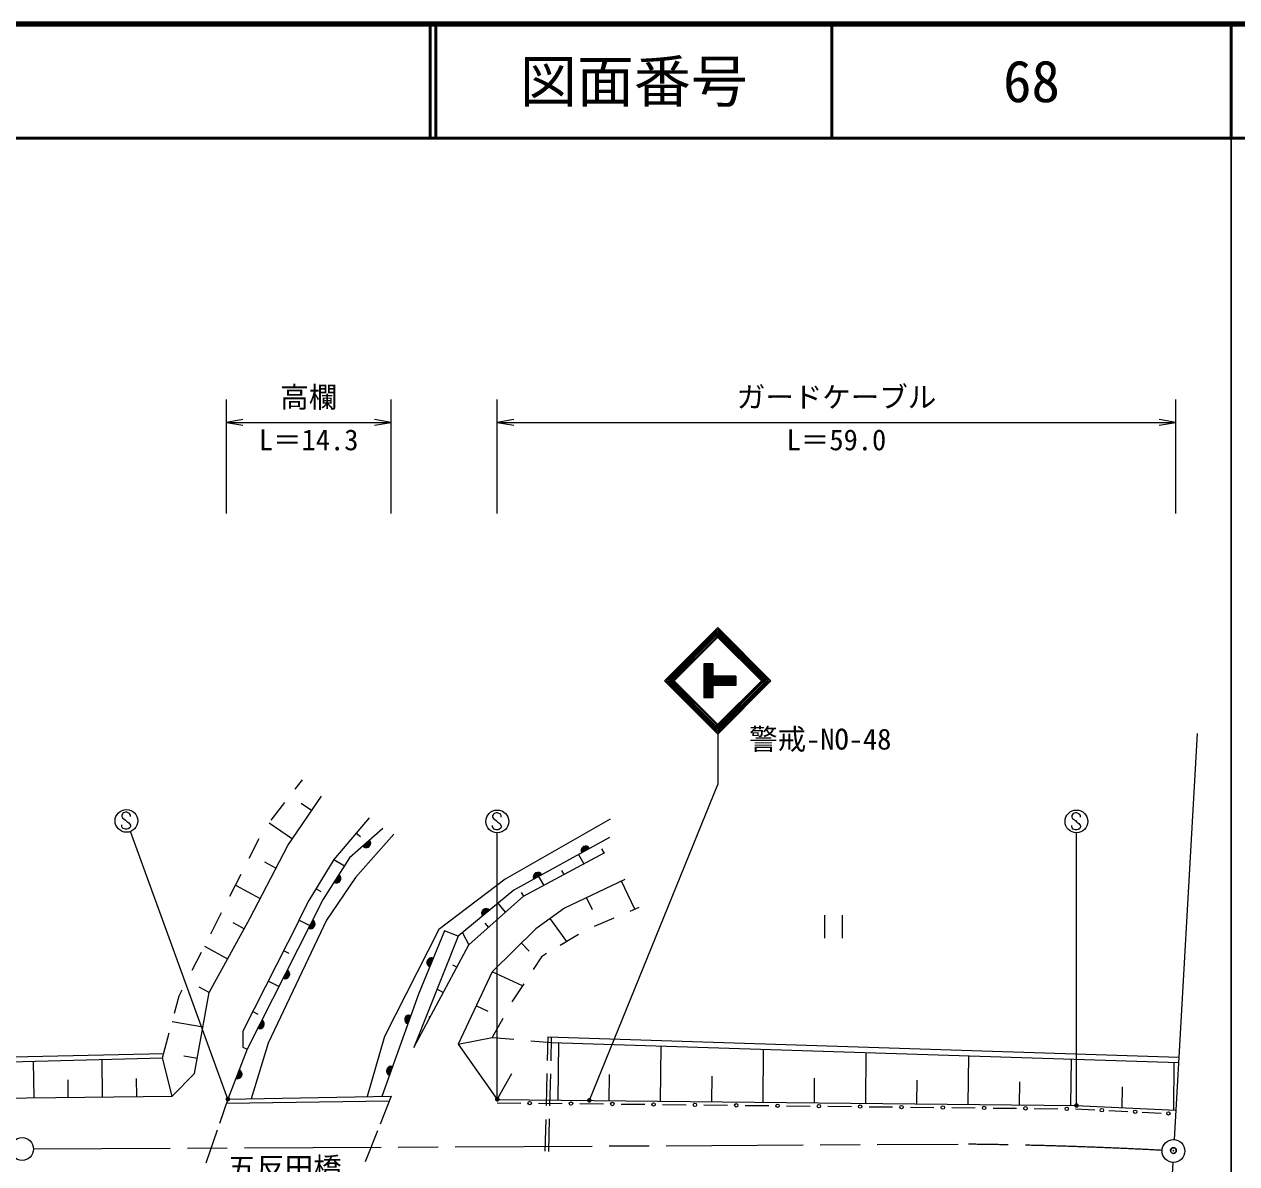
# Model space of a CAD drawing. Units: millimetres, scale not verified. Extents: x 40000 to 680000, y 20000 to 380000.
# Drawn here: x 473151 to 579500, y 280063 to 380000 of the extents above; entities that cross this region are included whole.
import ezdxf
from ezdxf.enums import TextEntityAlignment as Align

# ---------------------------------------------------------------- set-up
doc = ezdxf.new("R2010")
doc.units = ezdxf.units.MM
doc.header["$LTSCALE"] = 1000
doc.header["$PDMODE"] = 32
doc.header["$PDSIZE"] = 500
doc.linetypes.add('CHAIN', pattern=[18.5, 12, -1.5, 3.5, -1.5])
for name, color, linetype, lineweight in [('M-BGD', 7, 'Continuous', 13), ('M-BMK', 2, 'CHAIN', 13), ('M-BMK-SRVR', 3, 'Continuous', 13), ('M-STR-STR3', 7, 'Continuous', 13), ('M-STR-STRC', 7, 'Continuous', 13), ('M-TTL', 2, 'Continuous', 140), ('M-TTL-BAND', 7, 'Continuous', 25), ('M-TTL-LINE', 7, 'Continuous', 50)]:
    doc.layers.add(name, color=color, linetype=linetype, lineweight=lineweight)
for name, color, linetype in [('M-OTRS', 6, 'Continuous'), ('M-STR-STR1', 1, 'Continuous'), ('M-TTL-TXT', 7, 'Continuous')]:
    doc.layers.add(name, color=color, linetype=linetype)
doc.styles.add('ＭＳ ゴシック', font='')
doc.styles.get('ＭＳ ゴシック').set_extended_font_data('MS Gothic')

# ---------------------------------------------------------------- blocks, each defined once
blk = doc.blocks.new('filled_dot')
at = {"color": 0, "linetype": 'Continuous', "lineweight": -2, "const_width": 1.25}
blk.add_lwpolyline([(-0.625, 0, 1), (0.625, 0, 1)], format="xyb", close=True, dxfattribs=at)
blk = doc.blocks.new('open_arrow')
at = {"color": 0, "linetype": 'Continuous', "lineweight": -2}
blk.add_lwpolyline([(7.5, 1.25), (0, 0), (7.5, -1.25)], dxfattribs=at)

msp = doc.modelspace()

# ---------------------------------------------------------------- linework, layer by layer
at = {"layer": 'M-BGD'}
for p, q in [((496908, 312901), (497545, 313729)), ((494815, 310182), (496016, 311742)), ((496265, 307969), (499216, 312307)), ((498359, 311046), (497450, 311665)), ((494637, 309951), (496672, 308566)), ((503395, 310408), (500307, 306750)), ((504594, 309479), (501686, 306900)), ((524528, 310294), (515334, 305023)), ((492882, 306860), (493755, 308578)), ((505554, 308969), (502196, 305161)), ((502630, 308727), (502248, 309050)), ((524489, 308678), (516103, 304062)), ((492923, 301569), (496265, 307969)), ((516949, 303523), (524066, 307370)), ((523788, 307674), (523995, 307332)), ((495226, 305979), (494261, 306507)), ((500307, 306750), (498118, 303152)), ((501686, 306900), (499378, 303272)), ((500307, 306750), (501234, 306189)), ((521754, 307172), (522234, 306380)), ((491194, 303542), (492174, 305468)), ((518247, 305242), (518711, 304475)), ((520265, 305770), (520472, 305427)), ((491681, 304499), (493837, 303319)), ((498748, 304187), (499176, 303928)), ((502196, 305161), (499647, 301413)), ((515334, 305023), (509525, 300599)), ((525836, 304985), (520527, 302484)), ((526694, 302380), (525534, 304843)), ((499378, 303272), (492692, 290110)), ((498118, 303152), (497248, 301430)), ((516103, 304062), (511217, 300022)), ((512140, 299256), (516949, 303523)), ((516742, 303866), (516949, 303523)), ((522983, 302331), (522478, 303403)), ((489515, 300241), (490456, 302092)), ((515364, 302117), (514709, 302909)), ((520527, 302484), (518026, 300676)), ((527052, 302533), (526256, 302194)), ((489378, 295091), (492923, 301569)), ((492431, 300669), (491466, 301197)), ((497251, 301435), (492332, 291699)), ((499647, 301413), (494550, 290650)), ((497251, 301435), (498200, 300955)), ((513551, 301172), (513867, 300789)), ((520752, 299552), (519282, 301584)), ((524861, 301600), (523138, 300867)), ((543379, 299854), (543379, 301854)), ((544879, 301854), (544879, 299854)), ((509525, 300599), (504755, 291213)), ((511217, 300022), (507332, 290251)), ((510025, 300484), (507717, 294944)), ((511217, 300022), (510025, 300484)), ((511585, 300326), (512140, 299256)), ((518026, 300676), (514180, 296906)), ((521768, 300158), (520150, 299194)), ((488960, 299149), (490991, 298038)), ((507332, 290251), (512140, 299256)), ((517444, 298718), (516750, 299426)), ((487884, 297034), (488686, 298611)), ((495898, 298757), (496344, 298532)), ((518507, 298214), (517783, 297101)), ((518970, 298490), (518507, 298214)), ((511094, 297297), (510741, 297486)), ((514180, 296906), (511217, 290559)), ((516847, 295662), (514180, 296906)), ((495483, 295606), (494545, 296080)), ((516962, 295839), (515930, 294252)), ((486331, 293264), (486737, 294778)), ((486737, 294778), (487010, 295315)), ((488098, 287980), (489378, 295091)), ((489378, 295091), (488488, 295538)), ((507717, 294944), (504525, 285975)), ((509372, 295383), (509917, 295092)), ((513849, 293425), (512786, 293921)), ((486138, 292544), (488833, 292059)), ((493192, 293402), (493638, 293176)), ((508739, 292887), (508649, 292935)), ((515125, 292803), (514199, 291136)), ((485279, 289338), (485868, 291536)), ((492332, 291699), (492332, 290290)), ((494550, 290650), (493051, 285769)), ((504755, 291213), (503217, 285952)), ((511217, 290559), (514199, 291136)), ((511217, 290559), (514641, 285712)), ((514199, 291136), (516085, 290976)), ((517578, 290849), (519406, 290694)), ((519078, 291195), (519026, 289126)), ((519078, 291195), (574418, 289406)), ((519378, 291185), (519326, 289101)), ((519406, 290694), (574392, 288954)), ((520009, 290675), (519956, 285655)), ((528955, 285560), (529007, 290390)), ((454671, 289068), (485384, 289730)), ((455306, 288556), (485279, 289338)), ((486136, 285989), (485279, 289338)), ((487158, 289537), (488340, 289324)), ((492692, 290110), (491013, 285733)), ((492332, 290290), (492692, 290110)), ((537955, 285464), (538004, 290106)), ((546954, 285369), (547002, 289821)), ((555954, 285273), (555999, 289536)), ((474013, 285842), (473974, 289043)), ((480012, 285915), (479973, 289200)), ((564953, 285194), (564996, 289193)), ((573994, 288967), (573949, 284759)), ((477013, 285878), (476994, 287424)), ((483012, 285951), (482993, 287542)), ((486136, 285989), (488098, 287980)), ((514641, 285712), (515907, 287987)), ((518998, 287984), (518927, 285176)), ((519297, 287958), (519226, 285151)), ((524456, 285608), (524480, 287896)), ((533455, 285512), (533479, 287731)), ((542455, 285417), (542477, 287566)), ((551454, 285321), (551476, 287402)), ((560454, 285226), (560475, 287237)), ((569451, 284976), (569471, 286823)), ((455644, 285619), (486136, 285989)), ((491013, 285733), (490269, 283584)), ((490878, 285364), (505164, 285582)), ((491013, 285733), (505324, 285990)), ((505324, 285990), (504356, 283530)), ((514634, 285412), (516705, 285390)), ((514641, 285712), (565377, 285173)), ((518258, 285373), (520329, 285351)), ((521882, 285335), (523953, 285313)), ((525506, 285296), (527576, 285275)), ((529130, 285258), (531200, 285236)), ((532753, 285220), (534824, 285198)), ((536377, 285181), (538448, 285159)), ((540001, 285143), (542072, 285121)), ((543625, 285104), (545696, 285082)), ((547249, 285066), (549320, 285044)), ((550873, 285027), (552944, 285005)), ((565377, 285173), (574153, 284749)), ((518896, 283957), (518826, 281153)), ((519198, 284008), (519126, 281151)), ((554497, 284989), (556568, 284967)), ((558121, 284950), (560192, 284928)), ((561745, 284912), (563815, 284890)), ((565369, 284873), (567039, 284793)), ((568291, 284732), (569961, 284651)), ((571213, 284591), (572883, 284510)), ((490069, 283006), (489071, 280120)), ((504131, 282958), (503059, 280233))]:
    msp.add_line(p, q, dxfattribs=at)
for centre in [(517481, 285382), (521105, 285343), (524729, 285305), (528353, 285266), (531977, 285228), (535601, 285189), (539225, 285151), (542849, 285112), (546473, 285074), (550096, 285035), (553720, 284997), (557344, 284959), (560968, 284920), (564592, 284882), (567665, 284762), (570587, 284621), (573510, 284480)]:
    msp.add_circle(centre, 150, dxfattribs=at)
for centre, radius, start, end in [((503140, 308189), 400, 221.56013, 41.56013), ((503140, 308189), 400, 221.56013, 41.56013), ((503140, 308189), 350, 221.56013, 41.56013), ((503140, 308189), 300, 221.56013, 41.56013), ((503140, 308189), 250, 221.56013, 41.56013), ((503140, 308189), 200, 221.56013, 41.56013), ((503140, 308189), 150, 221.56013, 41.56013), ((503140, 308189), 100, 221.56013, 41.56013), ((503140, 308189), 50, 221.56013, 41.56013), ((522393, 307524), 400, 28.83097, 208.83097), ((522393, 307524), 400, 28.83097, 208.83097), ((522393, 307524), 350, 28.83097, 208.83097), ((522393, 307524), 300, 28.83097, 208.83097), ((522393, 307524), 250, 28.83097, 208.83097), ((522393, 307524), 200, 28.83097, 208.83097), ((522393, 307524), 150, 28.83097, 208.83097), ((522393, 307524), 100, 28.83097, 208.83097), ((522393, 307524), 50, 28.83097, 208.83097), ((500532, 305086), 400, 237.52881, 57.52881), ((500532, 305086), 400, 237.52881, 57.52881), ((500532, 305086), 350, 237.52881, 57.52881), ((500532, 305086), 300, 237.52881, 57.52881), ((500532, 305086), 250, 237.52881, 57.52881), ((500532, 305086), 200, 237.52881, 57.52881), ((518200, 305216), 400, 28.83097, 208.83097), ((518200, 305216), 400, 28.83097, 208.83097), ((518200, 305216), 350, 28.83097, 208.83097), ((518200, 305216), 300, 28.83097, 208.83097), ((518200, 305216), 250, 28.83097, 208.83097), ((518200, 305216), 200, 28.83097, 208.83097), ((518200, 305216), 150, 28.83097, 208.83097), ((518200, 305216), 100, 28.83097, 208.83097), ((518200, 305216), 50, 28.83097, 208.83097), ((500532, 305086), 150, 237.52881, 57.52881), ((500532, 305086), 100, 237.52881, 57.52881), ((500532, 305086), 50, 237.52881, 57.52881), ((513660, 302042), 400, 39.58298, 219.58298), ((513660, 302042), 400, 39.58298, 219.58298), ((513660, 302042), 350, 39.58298, 219.58298), ((513660, 302042), 300, 39.58298, 219.58298), ((513660, 302042), 250, 39.58298, 219.58298), ((513660, 302042), 200, 39.58298, 219.58298), ((513660, 302042), 150, 39.58298, 219.58298), ((513660, 302042), 100, 39.58298, 219.58298), ((513660, 302042), 50, 39.58298, 219.58298), ((498263, 301079), 400, 243.07068, 63.07068), ((498263, 301079), 400, 243.07068, 63.07068), ((498263, 301079), 350, 243.07068, 63.07068), ((498263, 301079), 300, 243.07068, 63.07068), ((498263, 301079), 250, 243.07068, 63.07068), ((498263, 301079), 200, 243.07068, 63.07068), ((498263, 301079), 150, 243.07068, 63.07068), ((498263, 301079), 100, 243.07068, 63.07068), ((498263, 301079), 50, 243.07068, 63.07068), ((508871, 297714), 400, 67.38014, 247.38014), ((508871, 297714), 400, 67.38014, 247.38014), ((508871, 297714), 350, 67.38014, 247.38014), ((508871, 297714), 300, 67.38014, 247.38014), ((508871, 297714), 250, 67.38014, 247.38014), ((508871, 297714), 200, 67.38014, 247.38014), ((508871, 297714), 150, 67.38014, 247.38014), ((508871, 297714), 100, 67.38014, 247.38014), ((496035, 296691), 400, 243.07068, 63.07068), ((496035, 296691), 400, 243.07068, 63.07068), ((496035, 296691), 350, 243.07068, 63.07068), ((496035, 296691), 300, 243.07068, 63.07068), ((496035, 296691), 250, 243.07068, 63.07068), ((496035, 296691), 200, 243.07068, 63.07068), ((496035, 296691), 150, 243.07068, 63.07068), ((496035, 296691), 100, 243.07068, 63.07068), ((496035, 296691), 50, 243.07068, 63.07068), ((508871, 297714), 50, 67.38014, 247.38014), ((493806, 292304), 400, 243.07068, 63.07068), ((493806, 292304), 400, 243.07068, 63.07068), ((493806, 292304), 350, 243.07068, 63.07068), ((493806, 292304), 300, 243.07068, 63.07068), ((493806, 292304), 250, 243.07068, 63.07068), ((493806, 292304), 200, 243.07068, 63.07068), ((506919, 292702), 400, 70.40914, 250.40914), ((506919, 292702), 400, 70.40914, 250.40914), ((506919, 292702), 350, 70.40914, 250.40914), ((506919, 292702), 300, 70.40914, 250.40914), ((506919, 292702), 250, 70.40914, 250.40914), ((506919, 292702), 200, 70.40914, 250.40914), ((506919, 292702), 150, 70.40914, 250.40914), ((506919, 292702), 100, 70.40914, 250.40914), ((506919, 292702), 50, 70.40914, 250.40914), ((493806, 292304), 150, 243.07068, 63.07068), ((493806, 292304), 100, 243.07068, 63.07068), ((493806, 292304), 50, 243.07068, 63.07068), ((491852, 287922), 400, 249.0151, 69.0151), ((491852, 287922), 400, 249.0151, 69.0151), ((491852, 287922), 350, 249.0151, 69.0151), ((505323, 288218), 400, 70.40914, 250.40914), ((505323, 288218), 400, 70.40914, 250.40914), ((505323, 288218), 350, 70.40914, 250.40914), ((505323, 288218), 300, 70.40914, 250.40914), ((505323, 288218), 250, 70.40914, 250.40914), ((505323, 288218), 200, 70.40914, 250.40914), ((505323, 288218), 150, 70.40914, 250.40914), ((505323, 288218), 100, 70.40914, 250.40914), ((505323, 288218), 50, 70.40914, 250.40914), ((491852, 287922), 300, 249.0151, 69.0151), ((491852, 287922), 250, 249.0151, 69.0151), ((491852, 287922), 200, 249.0151, 69.0151), ((491852, 287922), 150, 249.0151, 69.0151), ((491852, 287922), 100, 249.0151, 69.0151), ((491852, 287922), 50, 249.0151, 69.0151)]:
    msp.add_arc(centre, radius, start, end, dxfattribs=at)
at = {"layer": 'M-BMK'}
msp.add_line((473962, 281359), (555064, 281782), dxfattribs=at)
msp.add_arc((551817, -118205), 400000, 86.97131, 89.53484, dxfattribs=at)
at = {"layer": 'M-BMK-SRVR'}
for p, q in [((576033, 317798), (574007, 282178)), ((573893, 280181), (572102, 248689))]:
    msp.add_line(p, q, dxfattribs=at)
for centre in [(472962, 281354), (573950, 281179)]:
    msp.add_circle(centre, 1000, dxfattribs=at)
at = {"layer": 'M-OTRS'}
msp.add_point((573942, 281217), dxfattribs=at)
at = {"layer": 'M-STR-STR3'}
for p, q in [((490885, 337086), (490885, 347086)), ((505324, 337086), (505324, 347086)), ((514641, 337086), (514641, 347086)), ((574153, 337086), (574153, 347086)), ((490885, 345086), (505324, 345086)), ((514641, 345086), (574153, 345086))]:
    msp.add_line(p, q, dxfattribs=at)
at = {"layer": 'M-STR-STRC'}
for p, q in [((529311, 322419), (533978, 327086)), ((529453, 322419), (533978, 326944)), ((529594, 322419), (533978, 326803)), ((529736, 322419), (533978, 326662)), ((529806, 322348), (534049, 326591)), ((529877, 322277), (534120, 326520)), ((533837, 326520), (538079, 322277)), ((533907, 326591), (538150, 322348)), ((533978, 327086), (538645, 322419)), ((533978, 326944), (538504, 322419)), ((533978, 326803), (538362, 322419)), ((533978, 326662), (538221, 322419)), ((529948, 322207), (534190, 326449)), ((533766, 326449), (538009, 322207)), ((533556, 323919), (532756, 323919)), ((532756, 323919), (532756, 320919)), ((532856, 323919), (532856, 320919)), ((532956, 323919), (532956, 320919)), ((533056, 323919), (533056, 320919)), ((533156, 323919), (533156, 320919)), ((533256, 323919), (533256, 320919)), ((533356, 323919), (533356, 320919)), ((533456, 323919), (533456, 320919)), ((533556, 323919), (533556, 320919)), ((529311, 322419), (533978, 317752)), ((529453, 322419), (533978, 317893)), ((529594, 322419), (533978, 318035)), ((529736, 322419), (533978, 318176)), ((529806, 322490), (534049, 318247)), ((529877, 322560), (534120, 318318)), ((529948, 322631), (534190, 318388)), ((535577, 322819), (533556, 322819)), ((535577, 322719), (533556, 322719)), ((535577, 322619), (533556, 322619)), ((535577, 322519), (533556, 322519)), ((535577, 322419), (533556, 322419)), ((535577, 322319), (533556, 322319)), ((533766, 318388), (538009, 322631)), ((533837, 318318), (538079, 322560)), ((533907, 318247), (538150, 322490)), ((533978, 318176), (538221, 322419)), ((533978, 318035), (538362, 322419)), ((533978, 317893), (538504, 322419)), ((533978, 317752), (538645, 322419)), ((535577, 322819), (535577, 322019)), ((535577, 322219), (533556, 322219)), ((535577, 322119), (533556, 322119)), ((535577, 322019), (533556, 322019)), ((533556, 320919), (532756, 320919)), ((533978, 317752), (533978, 313335)), ((522717, 285626), (533978, 313335)), ((481833, 310834), (481709, 310649)), ((481709, 310649), (481712, 310518)), ((482025, 310900), (481833, 310834)), ((482146, 310897), (482025, 310900)), ((482396, 310778), (482146, 310897)), ((482459, 310647), (482396, 310778)), ((482459, 310518), (482459, 310647)), ((514358, 310783), (514234, 310598)), ((514234, 310598), (514236, 310467)), ((514550, 310849), (514358, 310783)), ((514671, 310846), (514550, 310849)), ((514921, 310727), (514671, 310846)), ((514984, 310596), (514921, 310727)), ((514984, 310467), (514984, 310596)), ((565156, 310783), (565033, 310598)), ((565033, 310598), (565035, 310467)), ((565349, 310849), (565156, 310783)), ((565470, 310846), (565349, 310849)), ((565720, 310727), (565470, 310846)), ((565783, 310596), (565720, 310727)), ((565783, 310467), (565783, 310596)), ((481712, 309670), (481709, 309791)), ((481712, 310518), (481775, 310389)), ((481751, 309567), (481712, 309670)), ((481835, 309457), (481751, 309567)), ((481775, 310389), (482030, 310207)), ((482030, 310207), (482159, 310075)), ((482159, 310075), (482338, 309959)), ((482399, 309517), (482257, 309425)), ((482338, 309959), (482465, 309759)), ((482459, 309649), (482399, 309517)), ((482465, 309759), (482459, 309649)), ((514236, 309619), (514234, 309740)), ((514236, 310467), (514300, 310338)), ((514276, 309516), (514236, 309619)), ((514360, 309405), (514276, 309516)), ((514300, 310338), (514555, 310156)), ((514555, 310156), (514684, 310024)), ((514684, 310024), (514863, 309908)), ((514863, 309908), (514990, 309708)), ((514984, 309598), (514924, 309466)), ((514990, 309708), (514984, 309598)), ((565035, 309619), (565033, 309740)), ((565035, 310467), (565098, 310338)), ((565075, 309516), (565035, 309619)), ((565159, 309405), (565075, 309516)), ((565098, 310338), (565354, 310156)), ((565354, 310156), (565483, 310024)), ((565483, 310024), (565662, 309908)), ((565662, 309908), (565788, 309708)), ((565783, 309598), (565723, 309466)), ((565788, 309708), (565783, 309598)), ((482022, 309396), (481835, 309457)), ((482157, 309396), (482022, 309396)), ((482257, 309425), (482157, 309396)), ((491013, 285733), (482463, 309199)), ((514547, 309345), (514360, 309405)), ((514682, 309345), (514547, 309345)), ((514641, 285712), (514641, 309086)), ((514782, 309374), (514682, 309345)), ((514924, 309466), (514782, 309374)), ((565346, 309345), (565159, 309405)), ((565480, 309345), (565346, 309345)), ((565440, 285170), (565440, 309086)), ((565580, 309374), (565480, 309345)), ((565723, 309466), (565580, 309374))]:
    msp.add_line(p, q, dxfattribs=at)
for centre in [(482116, 310137), (514641, 310086), (565440, 310086)]:
    msp.add_circle(centre, 1000, dxfattribs=at)
at = {"layer": 'M-TTL'}
msp.add_line((680000, 380000), (40000, 380000), dxfattribs=at)
at = {"layer": 'M-TTL-BAND'}
msp.add_line((579000, 20000), (579000, 370000), dxfattribs=at)
at = {"layer": 'M-TTL-LINE'}
for p, q in [((508747, 380000), (508747, 370000)), ((509247, 380000), (509247, 370000)), ((543997, 380000), (543997, 370000)), ((579000, 380000), (579000, 370000)), ((40000, 370000), (680000, 370000))]:
    msp.add_line(p, q, dxfattribs=at)

# ---------------------------------------------------------------- block references
at = {"layer": 'M-STR-STR3', "xscale": 193, "yscale": 193}
for p in [(490885, 345086), (514641, 345086)]:
    msp.add_blockref('open_arrow', p, dxfattribs=at)
at = {"layer": 'M-STR-STR3', "xscale": 193, "yscale": 193, "rotation": 180}
for p in [(505324, 345086), (574153, 345086)]:
    msp.add_blockref('open_arrow', p, dxfattribs=at)
at = {"layer": 'M-STR-STRC', "xscale": 160, "yscale": 160}
for p, rotation in [((491013, 285733), 110), ((514641, 285712), 90), ((522717, 285626), 67.9), ((565440, 285170), 90)]:
    msp.add_blockref('filled_dot', p, dxfattribs=dict(at, rotation=rotation))

# ---------------------------------------------------------------- texts
at = {"layer": 'M-STR-STR1', "style": 'ＭＳ ゴシック'}
msp.add_text('五反田橋', height=1833, dxfattribs=at).set_placement((490997, 278252), align=Align.BOTTOM_LEFT)
at = {"layer": 'M-STR-STR3', "style": 'ＭＳ ゴシック'}
for s, p in [('高欄', (495605, 345836)), ('ガードケーブル', (535647, 345836)), ('L＝14.3', (493730, 342086)), ('L＝59.0', (540022, 342086))]:
    msp.add_text(s, height=1833, dxfattribs=at).set_placement(p, align=Align.BOTTOM_LEFT)
at = {"layer": 'M-STR-STRC', "style": 'ＭＳ ゴシック'}
msp.add_text('警戒-NO-48', height=1833, dxfattribs=at).set_placement((536728, 315836), align=Align.BOTTOM_LEFT)
at = {"layer": 'M-TTL-TXT', "style": 'ＭＳ ゴシック'}
for s, p in [('図面番号', (526622, 375000)), ('68', (561497, 375000))]:
    msp.add_text(s, height=3666, dxfattribs=at).set_placement(p, align=Align.MIDDLE_CENTER)

doc.saveas('drawing.dxf')
